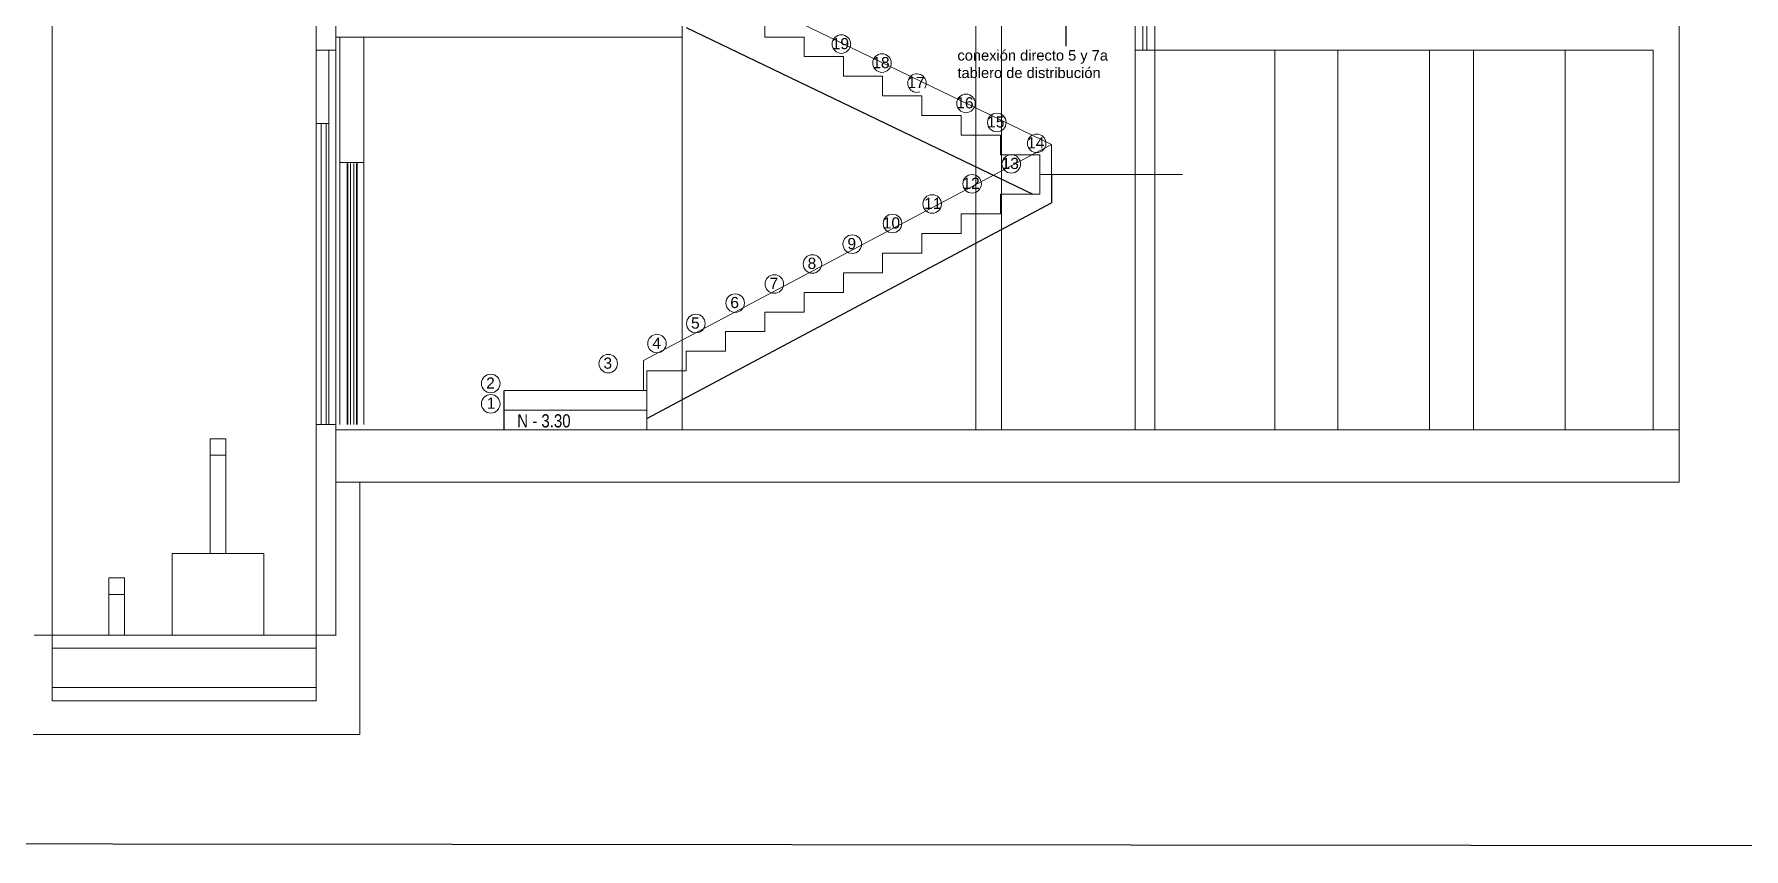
# Model space of a CAD drawing. Header units: metres. Extents: x 0 to 175, y -70 to 21.
# Drawn here: x 137.7 to 150.75, y -69.41 to -63.19 of the extents above; entities that cross this region are included whole.
import ezdxf

# ---------------------------------------------------------------- set-up
doc = ezdxf.new("R2010")
doc.units = ezdxf.units.M
doc.header["$LTSCALE"] = 0.5
for name, color, linetype, lineweight in [('arquitecturapasito', 252, 'Continuous', 5), ('DEP-LEJOS1', 36, 'Continuous', 25), ('escaleras', 44, 'Continuous', 9), ('puertas', 34, 'Continuous', 9)]:
    doc.layers.add(name, color=color, linetype=linetype, lineweight=lineweight)
doc.layers.add('CUADRO', color=7, linetype='Continuous')
doc.layers.add('TUBERIA-TECHO-PARED', color=7, linetype='Continuous')
doc.styles.add('MtXpl_Arial_Narrow', font='')
doc.styles.get("Standard").update_dxf_attribs({"font": 'arial.ttf'})
doc.styles.get('MtXpl_Arial_Narrow').set_extended_font_data('Arial Narrow')

msp = doc.modelspace()

# ---------------------------------------------------------------- linework, layer by layer
at = {"layer": 'arquitecturapasito', "color": 252}
for p, q in [((144.885, -66.215), (144.885, -45.515)), ((145.08, -45.515), (145.08, -66.215)), ((146.1, -63.315), (146.1, -45.515)), ((139.999, -67.783), (139.999, -46.525)), ((137.833, -68.283), (137.833, -48.583)), ((139.849, -68.283), (139.849, -48.583)), ((142.643, -57.255), (142.643, -66.215)), ((146.25, -63.315), (146.25, -58.82)), ((150.255, -63.015), (150.255, -66.615)), ((139.999, -63.215), (142.643, -63.215)), ((140.028, -66.175), (140.028, -63.215)), ((140.212, -66.175), (140.212, -63.215)), ((140.212, -66.175), (140.212, -63.215)), ((139.999, -63.316), (139.849, -63.316)), ((146.1, -63.315), (150.055, -63.315)), ((146.1, -63.315), (146.1, -66.215)), ((146.25, -63.315), (146.25, -66.215)), ((146.25, -63.315), (146.25, -66.215)), ((147.166, -63.315), (147.166, -66.215)), ((147.649, -63.315), (147.649, -66.215)), ((148.349, -63.315), (148.349, -66.215)), ((148.683, -63.315), (148.683, -66.215)), ((149.383, -63.315), (149.383, -66.215)), ((150.055, -63.315), (150.055, -66.215)), ((140.028, -66.175), (140.028, -63.515)), ((139.943, -63.875), (139.849, -63.875)), ((140.212, -64.174), (140.028, -64.174)), ((140.084, -64.175), (140.084, -66.175)), ((140.089, -64.18), (140.089, -66.175)), ((140.109, -64.18), (140.109, -66.175)), ((140.136, -66.175), (140.136, -64.18)), ((140.156, -66.175), (140.156, -64.18)), ((140.161, -66.175), (140.161, -64.175)), ((139.85, -66.175), (140, -66.175)), ((139.039, -66.283), (139.159, -66.283)), ((139.999, -66.215), (147.457, -66.215)), ((150.255, -66.215), (139.999, -66.215)), ((144.885, -66.215), (144.885, -66.215)), ((139.999, -66.615), (150.255, -66.615))]:
    msp.add_line(p, q, dxfattribs=at)
at = {"layer": 'arquitecturapasito', "color": 252, "ltscale": 0.025}
for p, q in [((146.16, -63.315), (146.16, -45.515)), ((146.19, -63.315), (146.19, -45.515))]:
    msp.add_line(p, q, dxfattribs=at)
at = {"layer": 'arquitecturapasito', "color": 252, "ltscale": 6}
for p, q in [((139.944, -63.316), (139.944, -66.175)), ((139.887, -63.875), (139.887, -66.175)), ((139.925, -63.875), (139.925, -66.175)), ((139.039, -66.283), (139.039, -67.158)), ((139.159, -66.283), (139.039, -66.283)), ((139.159, -66.283), (139.159, -67.158)), ((139.159, -66.409), (139.039, -66.409)), ((140.182, -66.615), (140.182, -68.541)), ((138.749, -67.158), (139.449, -67.158)), ((138.749, -67.158), (138.749, -67.783)), ((139.449, -67.158), (139.449, -67.783)), ((138.264, -67.345), (138.264, -67.783)), ((138.384, -67.345), (138.264, -67.345)), ((138.384, -67.345), (138.384, -67.783)), ((138.384, -67.471), (138.264, -67.471)), ((140, -67.783), (137.696, -67.783)), ((139.849, -67.883), (137.833, -67.883)), ((139.849, -68.183), (137.833, -68.183)), ((139.849, -68.283), (137.833, -68.283)), ((137.687, -68.541), (140.182, -68.541))]:
    msp.add_line(p, q, dxfattribs=at)
at = {"layer": 'arquitecturapasito', "color": 252, "linetype": 'ByBlock'}
for centre in [(143.858, -63.269), (144.168, -63.414), (144.809, -63.722), (145.045, -63.868), (145.349, -64.027), (145.155, -64.184), (144.856, -64.336), (144.551, -64.49), (144.248, -64.639), (143.941, -64.797), (143.637, -64.948), (143.346, -65.101), (143.047, -65.247), (142.747, -65.403), (142.45, -65.556), (142.078, -65.709), (141.181, -65.861), (141.181, -66.016)]:
    msp.add_circle(centre, 0.0708, dxfattribs=at)
msp.add_arc((144.435, -63.567), 0.0708, 328.015, 288.3021, dxfattribs=at)
at = {"layer": 'CUADRO'}
msp.add_lwpolyline([(125.332, -2.977), (174.582, -3.024), (174.582, -69.414), (125.332, -69.367)], close=True, dxfattribs=at)
at = {"layer": 'DEP-LEJOS1'}
for p, q in [((142.673, -63.143), (145.32, -64.415)), ((145.461, -64.265), (145.461, -64.482)), ((142.373, -66.128), (145.461, -64.482)), ((141.283, -66.215), (141.283, -65.915))]:
    msp.add_line(p, q, dxfattribs=at)
at = {"layer": 'escaleras'}
for p, q in [((145.461, -64.036), (142.673, -62.686)), ((143.273, -63.215), (143.273, -63.065)), ((143.573, -63.215), (143.273, -63.215)), ((143.573, -63.365), (143.573, -63.215)), ((143.873, -63.365), (143.573, -63.365)), ((143.873, -63.515), (143.873, -63.365)), ((144.173, -63.515), (143.873, -63.515)), ((144.173, -63.665), (144.173, -63.515)), ((144.473, -63.665), (144.173, -63.665)), ((144.473, -63.815), (144.473, -63.665)), ((144.773, -63.815), (144.473, -63.815)), ((144.773, -63.965), (144.773, -63.815)), ((142.346, -65.686), (145.461, -64.036)), ((145.073, -63.965), (144.773, -63.965)), ((145.073, -64.115), (145.073, -63.965)), ((145.461, -64.036), (145.461, -64.265)), ((145.373, -64.115), (145.073, -64.115)), ((145.373, -64.265), (145.373, -64.115)), ((145.373, -64.415), (145.373, -64.265)), ((145.373, -64.265), (146.463, -64.265)), ((145.073, -64.565), (145.073, -64.415)), ((145.073, -64.415), (145.373, -64.415)), ((144.773, -64.715), (144.773, -64.565)), ((144.773, -64.565), (145.073, -64.565)), ((144.473, -64.865), (144.473, -64.715)), ((144.473, -64.715), (144.773, -64.715)), ((144.173, -65.015), (144.173, -64.865)), ((144.173, -64.865), (144.473, -64.865)), ((143.873, -65.165), (143.873, -65.015)), ((143.873, -65.015), (144.173, -65.015)), ((143.573, -65.315), (143.573, -65.165)), ((143.573, -65.165), (143.873, -65.165)), ((143.273, -65.465), (143.273, -65.315)), ((143.273, -65.315), (143.573, -65.315)), ((142.973, -65.615), (142.973, -65.465)), ((142.973, -65.465), (143.273, -65.465)), ((142.673, -65.765), (142.673, -65.615)), ((142.673, -65.615), (142.973, -65.615)), ((142.346, -65.686), (142.346, -65.915)), ((142.373, -65.915), (142.373, -65.765)), ((142.373, -65.765), (142.673, -65.765)), ((142.373, -65.915), (141.283, -65.915)), ((142.373, -65.915), (142.373, -66.065)), ((142.373, -66.065), (141.283, -66.065)), ((142.373, -66.065), (141.283, -66.065)), ((142.373, -66.065), (142.373, -66.215)), ((142.373, -66.215), (141.283, -66.215))]:
    msp.add_line(p, q, dxfattribs=at)
at = {"layer": 'TUBERIA-TECHO-PARED', "ltscale": 0.5}
msp.add_lwpolyline([(145.434, -30.872), (145.572, -63.284)], dxfattribs=at)

# ---------------------------------------------------------------- texts
at = {"layer": 'arquitecturapasito', "color": 252}
for s, p in [('19', (143.784, -63.308)), ('18', (144.094, -63.453)), ('17', (144.361, -63.605)), ('16', (144.735, -63.76)), ('15', (144.971, -63.906)), ('14', (145.276, -64.066)), ('13', (145.081, -64.223)), ('12', (144.782, -64.375)), ('11', (144.49, -64.528)), ('10', (144.174, -64.677)), ('9', (143.904, -64.835)), ('8', (143.6, -64.986)), ('7', (143.309, -65.139)), ('6', (143.01, -65.285)), ('5', (142.71, -65.442)), ('4', (142.415, -65.595)), ('3', (142.041, -65.748)), ('2', (141.146, -65.9)), ('1', (141.15, -66.054))]:
    msp.add_text(s, height=0.0851, dxfattribs=at).set_placement(p)
at = {"layer": 'puertas', "style": 'MtXpl_Arial_Narrow'}
msp.add_text('N - 3.30', height=0.1, rotation=360, dxfattribs=at).set_placement((141.383, -66.196))
at = {"layer": 'TUBERIA-TECHO-PARED', "ltscale": 0.5, "insert": (144.744, -63.315), "char_height": 0.08, "attachment_point": 1}
msp.add_mtext_dynamic_manual_height_columns('conexión directo 5 y 7a tablero de distribución', width=1.50639, gutter_width=12.5, heights=[0], dxfattribs=at)

doc.saveas('drawing.dxf')
